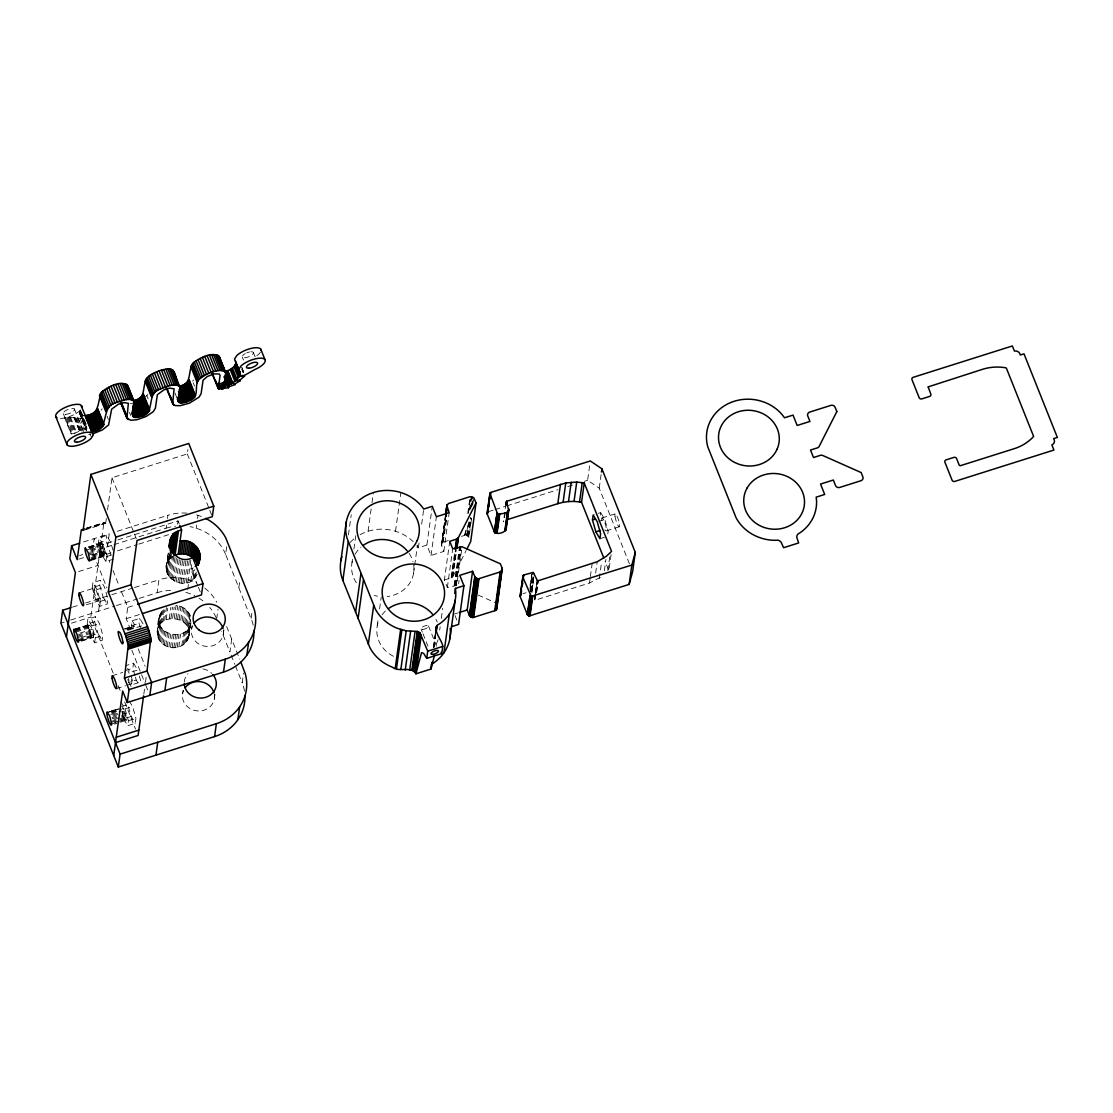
<?xml version="1.0" encoding="UTF-8"?>
<svg xmlns="http://www.w3.org/2000/svg" width="1113" height="1113" viewBox="0 0 1113 1113"><rect width="100%" height="100%" fill="white"/><g stroke="black" fill="none" stroke-linecap="round" stroke-linejoin="round"><path stroke-width="0.75" stroke-dasharray="5 3.75" d="M157.211 633.255C156.474 611.037 195.081 616.018 188.695 637.373C185.913 646.611 173.948 650.326 165.781 645.902C161.942 643.968 158.853 640.49 157.684 636.316C157.476 627.482 156.766 615.99 163.834 609.34L162.039 622.237M197.112 574.308C186.928 596.568 151.674 572.847 172.251 556.737M93.603 636.873C93.395 633.088 91.92 625.506 88.887 625.033A6.831 1.28 72.4 0 0 90.863 633.7A6.831 1.28 72.4 0 0 93.603 636.873L78.55 641.644M91.336 559.895L104.886 555.61L102.076 545.092L100.434 543.186L85.311 548.013M83.892 415.747L79.872 414.3L79.426 412.366L80.539 409.946L79.969 410.572A14.135 5.078 -21.8 0 1 58.975 418.335M445.423 515.722L441.402 544.869L443.809 551.408L431.023 555.457L426.877 545.064L432.025 508.029M159.59 615.795C153.413 636.135 189.558 642.507 191.06 621.444L189.071 635.871M87.162 624.101L87.857 619.106L95.384 616.727L99.474 623.572L102.855 635.426L102.159 640.42L94.633 642.813L90.556 635.954L87.162 624.101L94.688 621.722L95.384 616.727M92.226 587.664L92.922 582.669L100.448 580.29L104.525 587.135L107.905 598.989L107.21 603.997L99.683 606.376L95.607 599.517L92.226 587.664L99.753 585.285L100.448 580.29M113.443 559.157L105.902 561.55L101.826 554.691L98.445 542.838L99.14 537.843L106.667 535.464L110.743 542.309L113.707 552.674M113.178 673.059L90.821 617.047L103.801 523.5L104.274 522.47L105.679 523.374L83.085 530.511M110.98 552.911L101.158 556.013L102.73 544.716L115.822 540.584M105.679 523.374L106.375 518.31M107.544 509.851L112.01 477.755L187.29 453.937L187.916 449.457M110.994 555.053L105.972 540.459L106.667 535.464M98.514 611.246L100.309 598.335M107.474 546.72L109.269 533.823L81.305 542.671M94.633 642.813L95.328 637.805L91.934 625.951L87.857 619.106M99.683 606.376L100.379 601.382L96.998 589.528L92.922 582.669M105.902 561.55L106.598 556.542L103.217 544.688L99.14 537.843M130.611 629.805L126.186 618.717L127.758 607.42L121.331 591.351M132.377 628.706L131.529 625.743L132.224 620.748L139.751 618.369L143.827 625.214L136.301 627.607L132.224 620.748M134.951 675.605L132.837 668.203L133.532 663.195L126.006 665.574M140.335 627.815L139.055 623.363L139.751 618.369M129.289 701.009L132.558 706.491L135.939 718.33L135.243 723.339L127.717 725.718L128.412 720.723L125.032 708.87L120.941 702.011M139.236 598.363L157.142 592.7L158.936 579.79A46.537 42.544 7.9 0 1 187.638 579.4L192.243 580.93A46.537 42.544 7.9 0 1 196.653 582.892M113.985 544.66L166.101 528.174L167.214 520.119M167.437 518.505L167.896 515.277A46.537 42.544 7.9 0 1 187.012 513.163M143.827 694.15L144.773 687.305M145.469 682.255L146.373 675.814M157.225 631.711L159.215 617.284M166.185 567.199L168.425 551.074M166.157 568.743L168.397 552.618M158.338 627.245L160.133 614.348M167.284 562.733L168.633 553.05M157.364 634.8L159.159 621.889M166.31 570.273L168.55 554.149M159.034 625.868L160.828 612.957M167.993 561.355L169.106 553.286M157.684 636.316L159.479 623.405M166.644 571.804L169.106 554.051M159.896 624.56L161.691 611.663M168.856 560.048L169.746 553.592M158.185 637.791L159.98 624.894M167.145 573.278L170.275 550.698M160.898 623.35L162.693 610.439M169.858 558.837L170.303 555.61M158.853 639.224L160.648 626.327M167.799 574.711L170.943 552.131M159.674 640.587L161.468 627.69M168.633 576.075L171.764 553.495M163.305 621.249L164.877 609.966M160.648 641.867L162.428 628.97M169.593 577.355L172.501 556.389M177.565 524.14L178.024 520.912L117.463 540.055M164.682 620.4L166.463 607.489M161.747 643.05L163.541 630.153M170.706 578.537L174.059 554.344M166.143 619.677L167.715 608.38M162.985 644.121L164.78 631.224M171.945 579.609L175.298 555.415M164.334 645.081L166.129 632.17M173.28 580.555L176.647 556.361M169.287 618.675L170.859 607.392M165.781 645.902L167.562 632.991M174.727 581.376L178.094 557.182M170.943 618.411L172.501 607.128M167.298 646.583L169.093 633.673M176.257 582.057L179.61 557.863M172.612 618.313L174.185 607.016M168.898 647.112L170.692 634.201M177.843 582.586L180.988 560.006M174.296 618.369L176.077 605.458C182.588 605.945 188.848 610.439 190.601 616.852L187.457 640.198M170.539 647.488L172.32 634.577M179.485 582.962L182.838 558.768M175.965 618.591L177.746 605.681M172.209 647.696L173.99 634.8M181.155 583.184L184.508 558.99M177.593 618.967L179.388 606.056M173.878 647.752L175.673 634.855M182.838 583.24L186.191 559.046M179.193 619.496L180.988 606.585M175.562 647.655L177.343 634.758M184.508 583.142L187.86 558.949M180.723 620.178L182.504 607.267M177.204 647.39L178.998 634.493M186.163 582.878L189.293 560.298M182.156 620.984L183.951 608.088M178.803 646.973L180.598 634.062M187.763 582.447L191.116 558.253M187.721 589.542L189.071 579.873M196.222 528.258L196.681 525.03M197.571 518.575L198.017 515.347M183.506 621.944L185.301 609.034M197.808 585.716L191.088 568.882L191.993 562.441M181.822 645.679L183.603 632.768M184.744 623.016L186.539 610.119M190.768 581.153L192.563 568.256L193.926 567.393L192.146 580.304M185.843 624.198L187.638 611.301M183.186 644.817L184.981 631.906M186.817 625.478L188.612 612.581M184.452 643.829L186.247 630.918M193.412 579.317L194.747 569.633M187.638 626.842L189.433 613.945M185.593 642.716L187.387 629.819M194.538 578.204L195.443 571.748M186.594 641.505L188.389 628.608M188.306 628.275L190.1 615.364M195.554 576.993L196.222 572.152M188.153 638.82L190.699 619.983M188.695 637.373L190.852 621.527M182.657 693.413L183.102 690.185M191.603 628.901L192.062 625.673M216.673 618.884L218.009 609.214M253.152 625.172A46.537 42.544 7.9 0 0 252.47 622.237L225.619 554.371L227.191 543.088M214.294 699.103L214.976 694.262M223.254 634.577L223.922 629.735M231.699 639.154L229.904 652.051L221.71 631.53M238.864 587.539L239.977 579.47M244.47 691.159A46.537 42.544 7.9 0 0 243.51 686.763L242.189 682.839L243.538 673.156M251.148 618.327L252.039 611.872M348.439 534.922L351.235 514.735M352.014 562.58L352.487 559.213M353.892 549.112L355.757 535.659M368.069 531.263L371.798 504.328M372.034 502.645L373.439 492.544M377.251 625.798L378.42 617.381M379.589 608.978L381.216 597.194M395.505 531.304L400.889 492.586M413.521 573.626L414.453 566.907M414.69 565.223L417.486 545.022M426.877 545.064L418.377 547.749L419.086 542.699M421.646 524.181L423.747 509.044M431.023 555.457L436.393 516.738M441.458 545.398L445.381 516.251M441.611 545.913L445.812 515.611M441.458 544.34L445.91 516.001M442.167 542.921L446.313 515.625M442.584 542.56L446.786 515.333M443.057 542.268L447.078 516.808M443.809 551.408L449.179 512.703M433.347 647.502L435.781 629.861M433.639 646.681L435.503 633.214M433.833 647.585L435.475 635.801M434.098 647.237L435.656 635.384M461.589 550.142L456.692 585.494L447.356 587.483L444.379 580.012L449.749 541.308M439.691 630.125L440.15 626.758M441.318 618.341L442.724 608.241M447.356 587.483L452.727 548.779M444.379 580.012L451.168 577.87L454.911 550.935M451.168 577.87L455.37 550.74M451.641 577.675L455.815 550.49M452.073 577.424L456.191 550.17M452.448 577.104L456.274 551.491M452.768 576.743L456.539 551.074M454.146 585.341L459.53 546.636M454.647 585.215L460.017 546.511M455.161 585.174L460.545 546.469M455.69 585.201L461.06 546.497M456.191 585.313L461.102 549.975M461.45 536.396L464.705 535.367L465.401 530.317M467.738 513.483L470.076 496.662M458.612 583.741L459.085 580.388M464.705 535.367L466.43 526.825M468.295 513.357L470.632 496.523M465.262 535.242L467.001 526.783M469.338 509.963L471.202 496.495M468.963 537.259L466.417 535.256L467.808 525.155M469.923 510.018L471.787 496.551M466.973 535.409L469.074 520.258M470.702 508.474L472.343 496.69M467.502 535.645L469.603 520.494M471.467 507.027L472.872 496.927M467.975 535.951L470.535 517.434M472.176 505.664L473.345 497.247M468.378 536.341L470.952 517.823M472.816 504.356L473.512 499.306M468.712 536.772L471.286 518.255M469.422 533.892L470.59 525.475M470.827 523.792L471.536 518.741M505.859 503.786L503.466 521.858L503.646 520.926M504.217 517.573L505.26 511.034M504.523 517.42L505.427 510.964M530.066 585.285L531.624 573.988M529.969 588.429L532.209 572.305M530.094 590.015L532.557 572.277M530.233 591.671L532.918 572.319M530.581 591.754L533.266 572.402M530.915 591.907L532.932 577.383M531.43 590.488L533.67 574.364M533.475 577.828L531.68 592.617L533.684 578.092M531.833 592.923L534.518 573.557M535.103 594.579L534.421 599.42L535.576 600.06L589.473 583.017L603.649 575.63M535.325 592.965L537.106 580.068L535.506 593.257M534.602 599.712L535.172 594.732M534.741 599.837L535.409 594.996M535.631 593.382L537.426 580.471M534.88 599.935L535.548 595.093M535.784 593.479L537.565 580.569M536.341 591.977L537.913 580.694M536.522 592.005L538.094 580.708M536.703 591.991L538.442 580.666M629.388 563.735L599.225 488.162L587.608 480.301L589.848 464.177M599.225 488.162L601.465 472.037M589.473 583.017L590.154 578.19M590.377 576.576L592.158 563.665M600.352 515.11L600.7 512.606L594.676 514.512M595.65 573.028L597.222 561.745M599.281 578.621L601.521 562.496M607.809 533.809L608.157 531.304L604.776 519.465L600.7 512.606M604.331 570.802L605.889 559.505M607.823 570.566L610.286 552.813M611.107 554.608L608.867 570.746L605.055 561.189M453.033 576.325L466.083 550.643M145.455 396.91L147.946 394.433M192.577 381.189L193.648 379.978M100.434 543.186L100.156 543.77A6.831 1.28 72.4 0 0 102.146 552.438A6.831 1.28 72.4 0 0 104.886 555.61M127.23 629.652L134.756 627.259L133.755 626.104L133.24 626.675A6.831 1.28 72.4 0 0 133.379 628.845M101.116 410.154L102.201 408.916M191.088 568.882L192.563 568.256M86.536 528.091L104.274 522.47M86.23 528.425L104.692 522.47M85.84 528.953L105.206 522.832M86.049 529.106L103.801 523.5M117.408 531.249L167.896 515.277M98.445 542.838L105.972 540.459M88.623 546.998L100.671 543.186M88.915 547.206L101.186 543.659M89.249 547.596L101.297 543.784M89.624 548.166L101.673 544.354M87.009 549.85L102.076 545.092M90.445 549.766L102.479 545.968M90.849 550.754L102.897 546.956M79.51 555.568L82.738 554.552M89.75 552.312L112.357 545.175M88.623 553.898L103.69 549.14M88.97 555.039L104.038 550.281M78.8 559.157L85.256 557.126M91.697 555.081L99.767 552.535M92.282 555.206L104.33 551.394M92.532 556.277L104.58 552.465M91.21 557.738L104.761 553.453M101.826 554.691L109.352 552.312M91.322 558.601L104.872 554.316M117.533 550.838L137.163 544.619M138.805 544.104L174.811 532.71M89.861 559.811L104.914 555.053M89.652 560.882L104.705 556.124M106.598 556.542L114.124 554.163M78.62 571.553L97.986 565.432M79.065 592.853L94.118 588.095M96.998 589.528L104.525 587.135M95.607 599.517L103.133 597.138L107.21 603.997M72.484 607.142L79.037 605.069M85.576 602.996L110.076 595.246M111.717 594.732L132.878 588.04M134.506 587.525L158.936 579.79M86.438 604.762L98.487 600.95M100.379 601.382L107.905 598.989M60.881 623.141L64.151 622.111M70.689 620.038L114.806 606.084M116.434 605.569L137.609 598.877M71.455 623.169L90.821 617.047M127.758 607.42L135.939 604.832M74.334 629.221L89.388 624.463M74.627 629.415L89.68 624.657M75.336 629.318L88.887 625.033M74.961 629.805L90.014 625.047M75.336 630.389L90.39 625.617M75.74 631.113L90.793 626.355M91.934 625.951L99.474 623.572M76.157 631.989L91.21 627.231M79.983 633.088L92.031 629.29M126.186 618.717L140.92 614.056M77.354 635.161L92.407 630.403M77.701 636.302L92.755 631.544M77.993 637.429L93.061 632.657M81.249 637.54L93.297 633.728M78.425 639.474L93.478 634.716M90.556 635.954L98.083 633.575L102.159 640.42M78.536 640.351L93.589 635.579M78.578 641.074L93.645 636.316M488.468 511.66L493.421 510.088M495.076 509.573L504.982 506.429M506.638 505.914L557.863 489.706M567.783 486.576L574.391 484.475M584.311 481.345L587.608 480.301M81.388 641.199L93.436 637.387M131.529 625.743L139.055 623.363M95.328 637.805L102.855 635.426M124.489 628.956L133.518 626.104M124.726 628.956L133.755 626.104M125.713 629.054L134.047 626.299M126.854 629.082L134.381 626.689M127.633 630.375L135.16 627.996M443.572 542.045L448.456 540.501M601.896 518.032L615.072 513.858M125.31 670.583L132.837 668.203M598.752 521.357L604.776 519.465M112.149 675.758L122.694 672.433M606.265 530.887L619.44 526.727M127.856 679.473L128.691 682.436L136.231 680.057L138.666 684.161M116.517 688.627L125.546 685.761M127.063 685.288L131.571 683.855M599.935 538.692L604.456 537.259M121.762 706.532L127.786 704.626L131.167 716.48L135.243 723.339M111.537 710.887L120.649 707.91M107.711 712.334L118.256 708.995M108.42 712.237L118.952 708.898M111.063 711.764L118.59 709.384M111.439 712.334L123.487 708.536L126.729 719.221L117.686 722.073M111.843 713.071L120.872 710.219M125.032 708.87L132.558 706.491M110.743 714.421L121.289 711.096M112.663 714.936L120.19 712.557M121.707 712.07L124.712 711.124M113.067 716.007L120.607 713.628M122.11 713.141L125.115 712.195M111.954 717.607L116.462 716.174M122.486 714.268L125.505 713.308M112.288 718.734L119.828 716.355M121.331 715.882L125.839 714.449M114.096 719.388L120.121 717.482M121.623 716.995L126.145 715.576M111.328 721.405L126.395 716.633M111.509 722.379L126.576 717.621M454.41 614.042L457.61 613.026M122.374 714.421L123.64 718.859L131.167 716.48M114.639 722.309L119.161 720.876M120.663 720.403L126.687 718.497M522.957 593.702L526.059 592.714M111.676 723.979L116.183 722.56M114.472 724.104L118.994 722.671M120.496 722.198L126.52 720.292M128.412 720.723L135.939 718.33M130.416 403.741L132.711 403.17M65.737 417.737L64.707 417.931L71.093 433.959L75.086 433.347L68.686 417.319L65.737 417.737L72.136 433.764M88.637 434.627L90.821 434.279M68.686 417.319L82.251 418.613M196.584 514.874L201.189 516.418A46.537 42.544 7.9 0 1 204.166 517.67M185.843 592.297L190.448 593.827A46.537 42.544 7.9 0 1 194.872 595.803M478.145 595.038L495.007 602.536M122.472 707.367L123.487 708.536M416.86 545.746L418.377 547.749M133.532 663.195L137.609 670.054L130.082 672.433L127.633 668.315M128.691 682.436L131.139 686.54M123.64 718.859L127.717 725.718M225.619 554.371L223.866 550.587A46.537 42.544 7.9 0 0 199.408 529.315L194.803 527.785A46.537 42.544 7.9 0 0 190.059 526.686M216.089 617.632L214.92 615.113A46.537 42.544 7.9 0 0 209.731 607.461M455.008 615.531L456.775 619.983M428.491 625.896L436.574 646.138M421.104 629.026L422.342 632.142M422.968 633.7L427.935 646.166M253.388 352.418L255.169 356.897M242.3 357.12L243.497 360.111M241.911 367.54L244.304 373.509M241.785 367.624L243.566 372.104M242.064 369.363L243.246 372.354M241.855 369.516L243.037 372.507M193.217 382.802L194.497 386.002M175.033 392.986L176.995 398.371M187.29 453.937L209.105 508.613M209.759 510.213L211.679 515.041M146.86 395.658L148.14 398.857M226.662 626.522L239.685 659.16M231.142 655.14L234.829 664.364M235.441 665.908L242.189 682.839M129.428 412.297L130.708 415.511M198.42 587.247L201.481 594.899M107.112 416.276L108.392 419.476M112.01 477.755L133.824 532.417M134.464 534.031L137.024 540.459M81.179 411.546L86.299 424.359M89.889 433.374L91.669 437.812M80.122 410.586L86.508 426.613A14.135 5.078 -21.8 0 1 71.093 433.959M81.917 415.58L88.317 431.607M79.788 411.198L86.188 427.225L86.007 429.896M79.552 411.796L86.731 429.827M80.665 415.024L87.064 431.051M79.426 412.366L86.619 430.703M79.385 412.909L86.258 430.328M80.247 418.752L84.727 429.966M78.494 418.697L83.614 431.51M74.432 409.014L83.085 430.689M77.047 418.418L82.153 431.232M75.921 417.945L81.026 430.759M75.058 417.57L80.818 431.997M74.404 417.431L80.164 431.858M74.223 417.403L79.983 431.83M73.834 417.347L79.705 431.774M70.509 417.194L76.908 433.221M69.618 417.236L76.004 433.263M67.726 417.431L74.126 433.444M66.738 417.57L73.138 433.583M63.344 413.716L71.385 433.847M102.73 544.716L109.784 562.413M112.997 570.44L118.771 584.923M101.158 556.013L94.202 538.581L92.421 551.491L106.918 587.845M138.193 648.796L145.149 666.214M131.835 650.256L145.247 683.869M145.831 685.316L148.126 691.062M118.284 685.872L120.204 690.672M124.67 701.872L135.536 729.085M178.024 520.912L179.207 523.931M139.306 675.981L141.003 681.907L133.463 684.286L130.931 675.396M135.383 677.094L136.231 680.057M99.753 585.285L103.133 597.138M94.688 621.722L98.083 633.575M250.968 351.778A6.024 2.17 -21.8 0 1 251.955 354.95A6.024 2.17 -21.8 0 1 243.302 357.69A6.024 2.17 -21.8 0 1 245.319 353.572M246.71 352.891A6.024 2.17 -21.8 0 1 249.632 351.972M260.428 352.195A14.135 5.078 -21.8 0 1 256.658 355.826M223.31 629.972A16.083 14.692 7.9 0 1 205.543 646.319A16.083 14.692 7.9 0 1 192.521 625.951M214.364 694.498A16.083 14.692 7.9 0 1 196.598 710.831A16.083 14.692 7.9 0 1 183.562 690.463M184.257 682.032A16.083 14.692 7.9 0 1 187.93 673.671M202.983 668.899A16.083 14.692 7.9 0 1 211.762 673.337M204.736 588.026A46.537 42.544 7.9 0 1 216.701 602.203M157.142 592.7A46.537 42.544 7.9 0 1 171.402 590.405M199.046 598.168A46.537 42.544 7.9 0 1 202.956 600.923M166.101 528.174A46.537 42.544 7.9 0 1 175.52 526.199M126.729 719.221A6.831 1.28 72.4 0 1 125.087 719.026A6.831 1.28 72.4 0 1 122.388 711.61M131.334 679.681A6.831 1.28 72.4 0 1 131.251 683.925A6.831 1.28 72.4 0 1 128.412 678.554M127.981 671.306A6.831 1.28 72.4 0 1 129.15 673.254M350.122 542.49A42.517 38.872 7.9 0 1 356.48 536.953M360.111 534.685A42.517 38.872 7.9 0 1 394.28 530.887L398.482 532.292A42.517 38.872 7.9 0 1 413.173 541.614M438.035 639.752A31.247 28.562 7.9 0 1 435.614 645.262M393.487 656.322A31.247 28.562 7.9 0 1 379.018 620.08M382.051 614.863A31.247 28.562 7.9 0 1 386.225 610.355M435.976 619.287A31.247 28.562 7.9 0 1 437.27 622.07M413.646 564.681A31.247 28.562 7.9 0 1 411.754 579.344L410.391 582.043A31.247 28.562 7.9 0 1 393.585 595.191L390.454 596.011A31.247 28.562 7.9 0 1 387.254 596.526M377.502 596.192A31.247 28.562 7.9 0 1 374.316 595.455M356.397 582.795A31.247 28.562 7.9 0 1 352.738 559.672M355.158 554.177A31.247 28.562 7.9 0 1 360.988 547.137M409.153 553.425A31.247 28.562 7.9 0 1 413.006 561.731M601.841 520.703A6.831 1.28 72.4 0 1 603.232 519.117A6.831 1.28 72.4 0 1 606.321 528.216A6.831 1.28 72.4 0 1 604.929 529.788M65.778 414.356A6.024 2.17 -21.8 0 0 74.543 409.584A6.024 2.17 -21.8 0 0 66.363 410.168A6.024 2.17 -21.8 0 0 65.778 414.356M94.062 590.766A6.831 1.28 72.4 0 0 98.153 601.02A6.831 1.28 72.4 0 0 96.678 591.782A6.831 1.28 72.4 0 0 94.062 590.766M615.016 516.529A6.831 1.28 72.4 0 0 619.106 526.797A6.831 1.28 72.4 0 0 617.632 517.545A6.831 1.28 72.4 0 0 615.016 516.529M422.717 629.457A4.021 1.447 -21.8 0 0 428.561 626.271A4.021 1.447 -21.8 0 0 423.107 626.661A4.021 1.447 -21.8 0 0 422.717 629.457"/><path stroke-width="1.5" d="M195.192 566.406C207.477 556.403 194.038 536.897 180.028 541.252M224.937 371.7C229.487 370.212 236.596 367.012 235.817 361.335M240.227 373.272L238.78 369.405L240.951 366.01A14.135 5.078 -21.8 0 1 263.002 358.442A14.135 5.078 -21.8 0 1 254.682 369.613L244.234 375.484L239.184 375.679L240.227 373.272L236.067 362.824M253.861 631.085A46.537 42.544 7.9 0 1 248.561 652.496L246.07 656.267A46.537 42.544 7.9 0 1 223.532 672.071L127.258 702.526L129.052 689.629L124.447 678.109L128.259 645.262L125.699 635.676L108.281 591.963L115.891 537.12L90.876 474.416L188.751 443.461L213.779 506.165L212.319 516.655L137.024 540.459L130.875 584.812L148.279 628.539L150.839 638.125L147.041 670.972L151.632 682.478L149.838 695.388M446.828 505.622L449.179 512.703L436.393 516.738L432.247 506.345L423.747 509.044L421.465 506.025A42.517 38.872 7.9 0 0 403.852 493.588L399.65 492.183A42.517 38.872 7.9 0 0 373.439 492.544L369.349 494.061A42.517 38.872 7.9 0 0 352.835 506.985L350.567 510.436A42.517 38.872 7.9 0 0 347.006 538.066L375.304 608.992A42.517 38.872 7.9 0 0 397.661 628.428L406.203 630.821L417.264 631.419L420.06 633.186L427.712 651.161L426.71 658.367L441.764 653.595L442.765 646.403C442.584 640.239 429.938 628.219 439.663 623.767A42.517 38.872 7.9 0 0 448.678 615.03L450.946 611.58A42.517 38.872 7.9 0 0 455.787 592.033L455.426 588.415L463.926 585.716L459.78 575.338L472.566 571.289L475.334 577.717L478.451 578.816L500.669 571.79L502.255 568.66L500.391 563.832L462.062 546.775L452.727 548.779L449.749 541.308L457.012 538.97L458.403 537.621L476.058 502.867L473.748 497.622L470.076 496.662L448.428 503.549L446.828 505.622L445.659 514.039M506.067 528.355C506.652 532.32 496.565 535.325 494.409 532.042L487.244 514.067L488.134 511.799M179.805 525.433L181.6 529.969C158.742 534.101 173.503 567.964 192.66 557.599L203.039 583.615L201.481 594.899L142.547 613.541M70.842 607.656L62.662 610.244L60.881 623.141L118.298 767.038L214.572 736.597A46.537 42.544 7.9 0 0 237.125 720.779L239.615 717.009A46.537 42.544 7.9 0 0 244.916 695.611M79.691 543.172L71.622 545.732L69.827 558.629L75.392 572.569L66.446 637.095M139.904 416.638C128.273 420.867 133.532 409.264 134.256 401.612C130.068 396.993 122.388 400.722 117.394 402.252C99.029 404.895 111.328 431.872 91.489 431.663L85.103 415.636C100.045 415.177 97.248 402.155 101.533 392.096C107.822 387.115 122.04 378.81 127.925 386.531L139.904 416.638C156.613 415.093 145.163 392.207 160.828 388.827C166.324 386.461 172.724 383.762 178.72 385.738C184.299 389.494 172.932 401.362 180.64 402.836C184.786 402.934 188.834 401.334 192.299 399.15C199.491 395.115 193.648 384.375 199.352 379.199C205.641 372.883 233.09 361.781 224.548 382.26L218.899 384.055L218.621 383.345L218.148 386.781L223.796 384.987L224.269 381.564L224.548 382.26M90.876 474.416L83.085 530.511L81.694 529.621L81.207 530.637L77.187 559.672L71.622 545.732M218.899 384.055L220.096 375.429L219.303 373.996L214.099 373.898L207.213 376.542L203.081 380.229L201.091 393.765L198.977 397.216L189.516 403.087L180.348 405.675L175.075 405.591L172.64 403.727L174.087 388.827L169.705 388.131L164.154 389.703L157.378 394.684L155.375 408.234L153.26 411.685L146.081 416.512L136.816 419.768L130.861 420.283L126.938 418.182L128.371 403.296L123.988 402.586L118.451 404.158L111.662 409.139L108.601 424.943L102.368 429.924L93.144 433.722M133.518 400.61C148.766 399.553 139.737 380.841 150.352 375.137C155.597 371.77 161.635 369.433 167.882 369.001C177.245 367.874 175.033 381.592 179.388 386.489M113.707 755.532L122.667 691.02L127.258 702.526M118.298 767.038L120.093 754.141L62.662 610.244M143.591 695.862L138.082 735.484L115.502 742.635M179.221 386.155C193.467 385.126 186.553 368.723 194.372 361.934C201.05 357.649 212.082 351.124 219.289 356.675L225.689 372.688M169.065 546.316L169.733 541.475M169.065 547.777L170.108 539.986M169.524 546.608L170.651 538.539M169.788 548.445L171.346 537.162M170.192 550.365L172.209 535.854M170.748 552.382L173.211 534.643M171.666 552.883L174.351 533.53M172.71 553.509L175.617 532.543M173.851 554.26L176.981 531.68M173.628 555.874L175.089 555.164L178.456 530.971M175.089 555.164L178.247 554.163L181.6 529.969M178.247 554.163L179.889 553.898L181.683 540.988M179.889 553.898L181.558 553.787L183.353 540.89M181.558 553.787L183.242 553.857L185.036 540.946M155.945 755.143L157.74 742.232M164.905 690.616L166.686 677.72M199.547 552.34L197.752 565.237C196.152 559.394 190.796 555.081 184.911 554.065L186.706 541.168M186.553 554.441L188.347 541.544M188.139 554.97L189.933 542.073M189.669 555.651L191.464 542.754M191.116 556.472L192.897 543.575M192.466 557.432L194.246 544.521M193.69 558.503L195.485 545.593M218.677 389.007L218.398 388.298L223.421 385.501L223.699 386.197L218.677 389.007L217.87 386.086L222.099 384.736M194.803 559.686L196.598 546.775M195.777 560.966L197.558 548.055M196.598 562.329L198.378 549.419M197.251 563.748L199.046 550.852M198.309 565.14L199.881 553.857M198.99 563.178L200.034 555.387M199.116 563.387L200.006 556.931M214.572 736.597L216.367 723.687A46.537 42.544 7.9 0 0 238.919 707.882L241.396 704.098A46.537 42.544 7.9 0 0 245.305 673.852L240.909 662.235M223.532 672.071L225.313 659.174A46.537 42.544 7.9 0 0 247.865 643.37L250.355 639.585A46.537 42.544 7.9 0 0 254.251 609.34L225.661 537.69A46.537 42.544 7.9 0 0 205.613 518.38M237.89 719.61L239.685 706.713M246.849 655.098L248.644 642.187M340.926 560.59L346.296 521.886M434.571 654.987L430.981 669.052L415.928 673.81C411.379 665.588 399.066 672.795 392.291 667.146A42.517 38.872 7.9 0 1 369.933 647.71L342.86 580.43L348.23 541.711M355.576 612.303L360.946 573.598M358.08 618.578L363.45 579.859M368.306 644.19L373.676 605.486M395.254 668.134L400.638 629.415M396.492 668.537L401.863 629.833M400.833 669.539L406.203 630.821M405.243 670.109L410.614 631.405M409.681 670.263L415.052 631.558M411.893 670.123L417.264 631.419M412.353 670.29L417.723 631.586M412.784 670.499L418.154 631.781M413.215 670.722L418.585 632.003M413.619 670.972L418.989 632.267M413.994 671.25L419.364 632.546M414.356 671.556L419.726 632.852M414.69 671.89L420.06 633.186M414.996 672.238L420.366 633.534M421.298 635.106L415.928 673.81L421.563 652.594L423.65 653.401L426.71 658.367M445.576 515.222L446.981 505.121M446.049 513.928L447.217 504.648M446.146 514.317L446.842 509.267M435.684 630.681L436.268 626.883M435.74 631.53L436.63 626.09M435.934 632.448L436.866 625.715M431.927 662.318L430.981 669.052L430.634 667.327M436.213 632.087L437.145 625.353M455.134 549.252L456.539 539.151M455.607 549.057L457.012 538.97M456.038 548.806L457.443 538.706M456.427 548.486L457.819 538.4M456.747 548.125L458.153 538.024M456.998 547.721L458.403 537.621M443.976 652.719L449.346 614.014M454.73 593.466L455.426 588.415M449.847 638.848L455.217 600.13M463.926 585.716L458.556 624.435L451.475 626.675M476.058 502.867L470.688 541.572L466.848 549.126M496.885 607.364L496.509 609.409L494.77 610.703L473.081 617.52L469.63 615.99L467.196 609.994L472.566 571.289M469.394 615.503L474.764 576.784M469.63 615.99L475.001 577.271M469.964 616.421L475.334 577.717M470.382 616.811L475.752 578.092M470.855 617.117L476.225 578.412M471.383 617.353L476.754 578.635M471.94 617.492L477.31 578.788M472.51 617.562L477.88 578.843M487.104 513.413L489.915 493.421L491.153 492.308L590.293 460.949L601.91 468.81L635.286 552.41L632.601 571.776L629.151 584.395L529.663 615.837L527.353 614.571L520.174 596.596L521.399 594.189M487.244 514.067L490.068 493.115M473.081 617.52L478.451 578.816M487.591 512.203L490.527 492.628M473.637 617.395L479.021 578.677M488.802 506.958L489.261 503.73M489.929 498.888L490.819 492.433M494.409 532.042L497.094 512.69L489.915 493.421M494.562 532.348L497.094 512.69M494.77 532.626L497.247 512.996M495.035 532.863L497.455 513.26M495.327 533.057L497.72 513.51M495.647 533.197L498.012 513.705M496.008 533.294L498.346 513.844M496.356 533.322L499.041 513.969C513.775 512.69 506.985 509.754 506.763 501.295L565.766 482.959L576.729 482.068L584.242 482.945L611.552 551.38L606.348 556.277L597.222 561.745L538.442 580.666L537.189 580.221L533.266 572.402L523.764 574.976L522.86 577.244L531.277 596.373L631.836 565.042L635.286 552.41M496.718 533.308L499.403 513.956M497.066 533.224L499.751 513.872M505.775 504.926L506.332 501.56M506.012 504.676L506.596 501.351M506.318 504.523L506.763 501.295M504.843 530.776L507.528 511.41M505.163 530.637L507.848 511.284M505.455 530.456L508.14 511.09M505.719 530.219L508.752 509.003M494.77 610.703L500.14 571.999M506.067 529.663L508.85 509.323M495.299 610.494L500.669 571.79M495.772 610.202L501.142 571.484M496.175 609.827L501.546 571.122M496.509 609.409L502.102 568.145M496.746 608.922L502.255 568.66M520.077 596.276L522.999 575.658M520.174 596.596L523.207 575.379M520.773 594.509L521.454 589.667M521.9 586.44L522.567 581.612M523.013 578.384L523.472 575.157M521.079 594.328L521.524 591.1M522.192 586.259L522.637 583.031M523.319 578.19L523.764 574.976M527.353 614.571L530.038 595.218M527.506 614.877L530.191 595.525M527.715 615.155L530.4 595.803M527.965 615.392L530.651 596.039M528.258 615.586L530.943 596.234M528.592 615.739L531.277 596.373M528.939 615.823L531.624 596.471M529.301 615.865L531.986 596.512M529.663 615.837L532.348 596.485M530.011 615.753L532.696 596.401M507.333 519.618L557.808 503.66L560.493 484.294M557.808 503.66L563.081 502.311L565.766 482.959M563.081 502.311L568.52 501.56L571.206 482.207M568.52 501.56L574.044 501.42L576.729 482.068M603.789 558.003L581.543 502.297L579.539 501.893L582.238 482.541M581.543 502.297L584.242 482.945M592.478 519.994L593.159 514.985L597.25 521.844L600.63 533.697L599.935 538.692L595.858 531.833L592.478 519.994L595.483 519.034M601.465 472.037L601.91 468.81M629.151 584.395L631.836 565.042M228.207 387.018L228.555 384.583L232.784 383.248L235.149 384.541L228.207 387.018L228.485 387.727L222.155 388.59L222.433 389.286L218.398 388.298M228.485 387.727L228.833 385.279L224.798 375.178M85.2 548.153L85.103 548.528A6.831 1.28 72.4 0 0 87.078 557.196A6.831 1.28 72.4 0 0 89.833 560.382L88.247 552.785L85.367 547.958M73.931 629.415L73.82 629.791A6.831 1.28 72.4 0 0 75.809 638.459A6.831 1.28 72.4 0 0 78.55 641.644L76.978 634.048L74.042 629.276M107.071 712.25L109.658 715.882L111.676 723.979A6.831 1.28 72.4 0 1 109.102 721.878A6.831 1.28 72.4 0 1 106.918 712.71L107.182 712.125M431.26 664.795L434.293 662.485A42.517 38.872 7.9 0 0 443.308 653.734L445.576 650.284A42.517 38.872 7.9 0 0 450.417 630.737L450.181 628.33M244.512 376.18L239.685 380.27L235.831 379.895L239.462 376.375L244.512 376.18L244.234 375.484M222.155 388.59L225.243 385.585L228.833 385.279M222.433 389.286L225.522 386.281L224.061 382.649M239.963 380.966L234.871 383.846L232.506 382.552L236.109 380.59L239.963 380.966L239.685 380.27M81.388 529.955L84.616 528.939M115.891 537.12L213.779 506.165M108.281 591.963L130.875 584.812M137.567 604.317L203.039 583.615M124.976 633.798L147.57 626.647M125.699 635.676L148.279 628.539M126.367 637.652L148.961 630.514M126.979 639.669L149.559 632.518M127.508 641.644L150.088 634.493M127.939 643.523L150.519 636.386M128.259 645.262L150.839 638.125M128.454 646.792L151.048 639.655M128.538 648.086L151.118 640.935M128.482 649.088L151.076 641.937M124.447 678.109L147.041 670.972M595.858 531.833L600.38 530.414M129.052 689.629L225.313 659.174M459.21 612.526L467.196 609.994M116.253 737.265L138.833 730.114M427.712 651.161L442.765 646.403M120.093 754.141L216.367 723.687M574.044 501.42L579.539 501.893M183.242 553.857L184.911 554.065M223.421 385.501L225.522 386.281M213.251 374.678L211.971 373.258L218.259 388.687M167.507 389.119L166.254 387.7L173.085 404.52M126.938 418.182L120.538 402.169L121.804 403.588M93.005 433.722L91.878 432.776A14.135 5.078 -21.8 0 0 72.108 437.576A14.135 5.078 -21.8 0 0 70.898 446.271A14.135 5.078 -21.8 0 0 91.085 438.452L93.255 435.044L93.005 433.722L80.748 404.909A14.135 5.078 -21.8 0 0 62.954 408.554A14.135 5.078 -21.8 0 0 57.027 417.834M223.699 386.197L223.518 384.291L223.796 384.987M441.11 652.315L441.764 653.595M260.845 349.259L265.005 359.708M240.255 372.744L234.857 360.278L234.606 358.956L236.777 355.562A14.135 5.078 -21.8 0 1 252.039 348.202A14.135 5.078 -21.8 0 1 261.082 350.581M235.942 363.394L240.116 373.843M235.733 363.979L239.893 374.427M235.413 364.591L239.587 375.053M235.01 365.231L239.462 376.375M234.509 365.885L238.961 377.029M233.925 366.553L238.377 377.697M232.394 367.986L236.846 379.13M231.379 368.737L236.109 380.59M230.196 369.474L234.926 381.314M234.871 383.846L235.149 384.541M227.775 370.699L232.784 383.248M227.539 370.782L232.547 383.317M226.356 371.241L231.365 383.79M226.12 371.325L231.128 383.86M218.844 355.882L225.243 371.895M229.946 384.235L219.289 356.675M218.037 355.256L224.423 371.269M216.854 354.81L223.254 370.838M215.366 354.574L221.765 370.601M223.991 376.681L227.511 385.501M224.548 381.203L226.301 385.613M213.599 354.546L219.998 370.573M223.379 383.039L224.617 386.141M211.595 354.713L217.995 370.74M209.411 355.089L215.811 371.116M207.115 355.659L213.515 371.686M215.727 380.883L218.816 388.618M212.486 373.759L217.745 386.934M204.764 356.41L211.15 372.438M202.413 357.315L208.813 373.328M200.145 358.344L206.545 374.371M198.003 359.471L204.402 375.498M196.069 360.682L202.455 376.709M194.372 361.934L200.757 377.947M192.966 363.186L199.352 379.199M191.895 364.396L198.281 380.423M191.172 365.565L197.571 381.592M190.838 366.622L197.238 382.649M189.057 379.533L195.443 395.56M188.848 380.173L195.248 396.2M188.417 380.883L194.817 396.896M187.777 381.62L194.163 397.633M186.928 382.371L193.314 398.398M185.899 383.122L192.299 399.15M184.73 383.846L191.116 399.873M183.436 384.541L189.836 400.555M182.059 385.154L188.459 401.181M180.654 385.696L187.04 401.723M173.141 370.337L179.972 387.157M179.861 387.755L185.621 402.183M172.32 369.711L178.72 385.738M171.152 369.266L177.537 385.293M179.123 389.703L184.229 402.516M169.663 369.029L176.049 385.056M178.442 391.526L182.922 402.753M178.511 394.837L181.711 402.85M167.882 369.001L174.282 385.028M178.72 398.023L180.64 402.836M177.816 397.884L179.736 402.683M165.879 369.182L172.278 385.195M177.746 399.219L179.026 402.433M177.259 398.844L178.539 402.043M163.694 369.558L170.094 385.571M161.399 370.128L167.799 386.141M170.066 395.532L173.906 405.146M166.839 388.367L172.585 402.781M159.048 370.866L165.447 386.893M156.71 371.77L163.096 387.797M154.429 372.799L160.828 388.827M152.3 373.926L158.686 389.953M150.352 375.137L156.752 391.164M148.655 376.389L155.055 392.416M147.25 377.641L153.65 393.668M146.179 378.865L152.578 394.878M145.469 380.02L151.855 396.047M145.135 381.091L151.521 397.104M143.34 393.988L149.74 410.015M143.132 394.628L149.532 410.655M142.701 395.338L149.1 411.365M142.061 396.075L148.46 412.102M141.212 396.826L147.612 412.853M140.182 397.578L146.582 413.605M139.014 398.315L145.413 414.328M137.72 398.997L144.12 415.024M136.356 399.623L142.742 415.636M134.937 400.165L141.337 416.179M127.425 384.792L134.256 401.612M126.604 384.166L133.004 400.193M125.435 383.735L131.835 399.748M133.407 404.158L138.527 416.972M123.946 383.498L130.346 399.511M132.725 405.995L137.205 417.208M132.795 409.292L135.995 417.305M122.18 383.456L128.565 399.484M132.364 410.878L134.923 417.292M132.113 412.339L134.019 417.152M120.176 383.637L126.562 399.664M132.044 413.674L133.323 416.888M117.992 384.013L124.378 400.04M115.696 384.583L122.082 400.61M122.444 405.188L128.19 419.601M121.122 402.823L126.882 417.25M120.983 402.962L127.369 418.975M113.331 385.321L119.731 401.348M110.994 386.225L117.394 402.252M108.726 387.254L115.112 403.282M106.584 388.395L112.983 404.409M104.636 389.592L111.036 405.619M102.939 390.844L109.338 406.871M101.533 392.096L107.933 408.123M100.462 393.32L106.862 409.347M99.753 394.475L106.152 410.502M99.419 395.546L105.818 411.573M97.624 408.443L104.024 424.47M97.429 409.097L103.815 425.11M96.998 409.793L103.384 425.82M96.344 410.53L102.744 426.557M95.495 411.281L101.895 427.309M94.48 412.033L100.866 428.06M93.297 412.77L99.697 428.797M92.017 413.452L98.403 429.479M90.64 414.078L97.04 430.105M89.221 414.62L95.621 430.648M87.802 415.066L94.202 431.093M86.411 415.413L92.81 431.441M55.9 416.888L67.017 444.755M342.86 580.43L341.635 576.784A42.517 38.872 7.9 0 1 341.914 556.639M81.889 405.855L82.125 407.177M212.875 674.52A16.083 14.692 7.9 0 1 205.835 697.281A16.083 14.692 7.9 0 1 184.229 683.577M185.134 687.778A16.083 14.692 7.9 0 1 201.189 681.81A16.083 14.692 7.9 0 1 214.03 692.982M194.079 623.266A16.083 14.692 7.9 0 1 210.148 617.284A16.083 14.692 7.9 0 1 222.99 628.455M388.674 608.435A31.247 28.562 7.9 0 1 394.197 605.361L397.188 604.248A31.247 28.562 7.9 0 1 419.545 605.013L422.523 606.321A31.247 28.562 7.9 0 1 432.498 614.153M363.45 545.217A31.247 28.562 7.9 0 1 368.959 542.142L371.965 541.029A31.247 28.562 7.9 0 1 407.261 550.935M122.931 642.368L122.945 642.716A6.831 1.28 72.4 0 1 120.385 640.615A6.831 1.28 72.4 0 1 118.187 631.447C121.122 631.641 122.347 638.945 122.931 642.368M928.172 387.018L930.816 394.016A2.073 1.892 7.9 0 1 929.592 396.423L921.828 398.885A2.073 1.892 7.9 0 1 919.171 397.703L911.992 379.728A2.073 1.892 7.9 0 1 913.216 377.321L1012.371 345.962L1014.416 351.082A4.675 4.271 7.9 0 1 1020.218 355.019L1023.988 353.823L1057.35 437.423L1053.58 438.619A4.675 4.271 7.9 0 1 1051.868 444.936L1053.914 450.055L954.759 481.414A2.073 1.892 7.9 0 1 952.102 480.232L944.923 462.257A2.073 1.892 7.9 0 1 946.161 459.85L953.924 457.387A2.073 1.892 7.9 0 1 956.582 458.57L959.253 465.234L960.338 465.707L1014.235 448.678A45.786 41.863 7.9 0 0 1032.349 437.826L1033.615 436.393L1006.305 367.958L1004.302 367.554A45.786 41.863 7.9 0 0 982.556 369.307L928.214 386.865M385.752 578.69L384.388 581.376A31.247 28.562 7.9 0 0 389.926 610.967A31.247 28.562 7.9 0 0 421.062 620.525L424.178 619.704A31.247 28.562 7.9 0 0 444.504 595.177A31.247 28.562 7.9 0 0 427.893 567.616L424.929 566.294A31.247 28.562 7.9 0 0 402.558 565.529L399.567 566.656A31.247 28.562 7.9 0 0 385.752 578.69M417.125 540.64L415.761 543.325A31.247 28.562 7.9 0 1 398.955 556.486L395.838 557.293A31.247 28.562 7.9 0 1 376.597 555.721L373.62 554.399A31.247 28.562 7.9 0 1 356.939 528.327A31.247 28.562 7.9 0 1 374.33 503.424L377.335 502.311A31.247 28.562 7.9 0 1 410.488 509.921A31.247 28.562 7.9 0 1 417.125 540.64M747.24 487.786L745.905 490.402A30.441 27.825 7.9 0 0 751.289 519.228A30.441 27.825 7.9 0 0 781.632 528.536L784.665 527.743A30.441 27.825 7.9 0 0 804.462 503.855A30.441 27.825 7.9 0 0 788.282 477.004L785.388 475.71A30.441 27.825 7.9 0 0 747.24 487.786M777.138 449.082L775.817 451.711A30.441 27.825 7.9 0 1 737.655 463.773L734.761 462.493A30.441 27.825 7.9 0 1 721.53 425.416A30.441 27.825 7.9 0 1 761.139 412.895A30.441 27.825 7.9 0 1 777.138 449.082M836.823 411.601L819.168 446.355A3.311 3.033 7.9 0 1 817.304 447.899L810.514 450.042L813.492 457.513L820.295 455.37A3.311 3.033 7.9 0 1 822.827 455.523L861.156 472.566L862.867 476.879A3.311 3.033 7.9 0 1 860.905 480.733L839.786 487.424A3.311 3.033 7.9 0 1 835.529 485.532L833.331 480.023L820.545 484.072L824.691 494.464L816.191 497.149L816.552 500.767A42.517 38.872 7.9 0 1 811.711 520.314L809.443 523.764A42.517 38.872 7.9 0 1 800.428 532.515L797.91 534.087A5.802 5.301 7.9 0 0 796.769 537.356L798.661 542.949L783.608 547.707L781.131 542.268A6.525 5.968 7.9 0 0 778.029 540.153L775.817 540.292A42.517 38.872 7.9 0 1 762.628 538.567L758.426 537.162A42.517 38.872 7.9 0 1 736.069 517.74L707.771 446.814A42.517 38.872 7.9 0 1 711.332 419.184L713.6 415.719A42.517 38.872 7.9 0 1 760.416 400.917L764.617 402.322A42.517 38.872 7.9 0 1 782.23 414.773L784.512 417.778L793.026 415.093L797.172 425.472L809.944 421.437L807.746 415.942A3.311 3.033 7.9 0 1 809.708 412.074L830.841 405.396A3.311 3.033 7.9 0 1 835.098 407.288L836.823 411.601M248.909 368.208A6.024 2.17 -21.8 0 0 257.659 363.436A6.024 2.17 -21.8 0 0 249.479 364.021A6.024 2.17 -21.8 0 0 248.909 368.208M76.894 442.223A6.024 2.17 -21.8 0 0 85.659 437.451A6.024 2.17 -21.8 0 0 77.479 438.035A6.024 2.17 -21.8 0 0 76.894 442.223M198.963 629.93A16.083 14.692 7.9 0 0 225.049 621.68A16.083 14.692 7.9 0 0 203.665 604.902A16.083 14.692 7.9 0 0 198.963 629.93M112.093 678.443A6.831 1.28 72.4 0 0 116.183 688.697A6.831 1.28 72.4 0 0 114.709 679.459A6.831 1.28 72.4 0 0 112.093 678.443M79.009 595.525A6.831 1.28 72.4 0 0 83.099 605.778A6.831 1.28 72.4 0 0 81.625 596.54A6.831 1.28 72.4 0 0 79.009 595.525M432.665 654.374A4.021 1.447 -21.8 0 0 438.508 651.188A4.021 1.447 -21.8 0 0 433.054 651.578A4.021 1.447 -21.8 0 0 432.665 654.374"/></g></svg>
